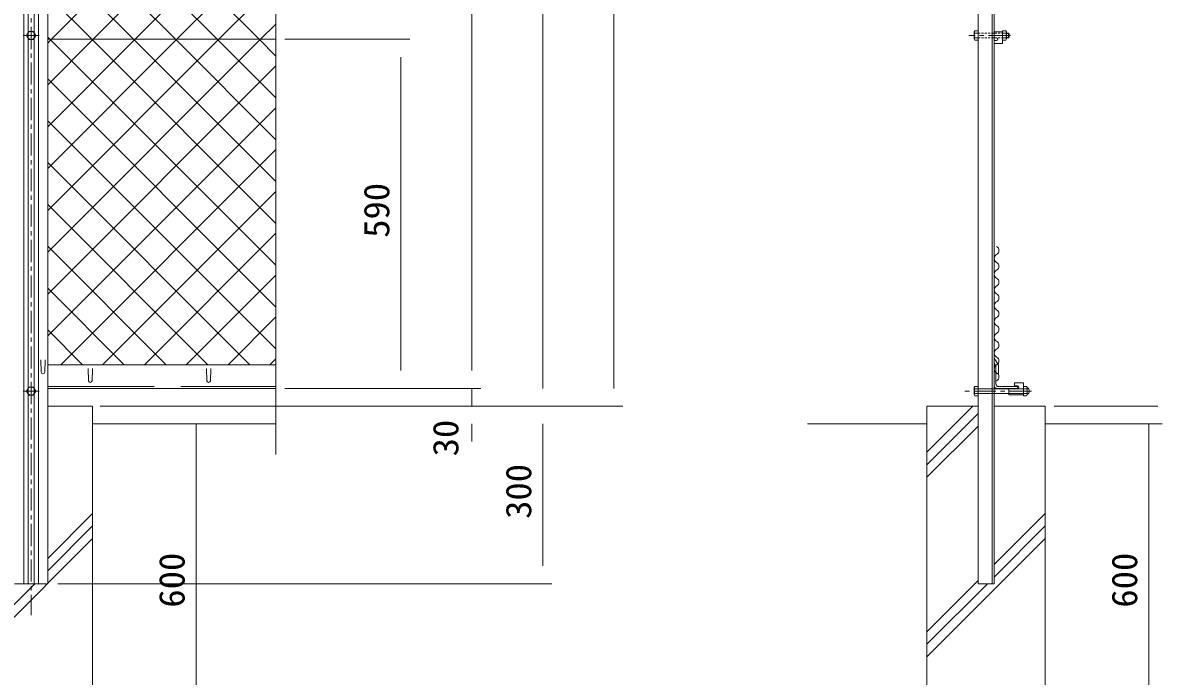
# Model space of a CAD drawing. Units: millimetres, scale not verified. Extents: x -4455 to 4455, y -3150 to 3150.
# Drawn here: x -1638 to 288, y -1008 to 97 of the extents above; entities that cross this region are included whole.
import ezdxf
from ezdxf.enums import TextEntityAlignment as Align

# ---------------------------------------------------------------- set-up
doc = ezdxf.new("R2010")
doc.units = ezdxf.units.MM
doc.header["$LTSCALE"] = 30
for name, pattern in [('DASHED', [7.5, 6, -1.5]), ('USER1', [2, 1.25, -0.25, 0.25, -0.25]), ('USER3', [0.1875, 0.125, -0.0625])]:
    doc.linetypes.add(name, pattern=pattern)
for name, color, linetype, lineweight in [('0-0_1部材', 3, 'Continuous', 18), ('0-1_5寸法', 1, 'Continuous', 18), ('0-5_4基礎', 4, 'Continuous', 18), ('0-7_GL', 7, 'Continuous', 9), ('0-8_中心線', 1, 'USER1', 18), ('0-9_8部品', 3, 'Continuous', 18), ('0-A_2網', 4, 'Continuous', 18), ('0-B_AMI', 3, 'Continuous', 18)]:
    doc.layers.add(name, color=color, linetype=linetype, lineweight=lineweight)
doc.styles.add('ＭＳ ゴシック', font='')
doc.styles.get('ＭＳ ゴシック').set_extended_font_data('MS Gothic')

msp = doc.modelspace()

# ---------------------------------------------------------------- linework, layer by layer
at = {"layer": '0-0_1部材'}
for p, q in [((-1636.67, 1702.39), (-1636.67, -851.32)), ((-1611.67, 1702.39), (-1611.67, -851.32)), ((-1629.17, 1680.89), (-1629.17, -851.32)), ((-1619.17, 1680.89), (-1619.17, -851.32)), ((-29.58, 81.03), (-28.47, 82.95)), ((-29.58, 69.19), (-29.58, 81.03)), ((-28.89, 79.11), (-23.18, 79.11)), ((-28.47, 82.95), (-23.18, 82.95)), ((-23.18, 67.27), (-23.18, 82.95)), ((4.16, 81.43), (4.16, 70.93)), ((4.16, 81.43), (18.36, 81.43)), ((18.36, 67.27), (18.36, 82.95)), ((18.36, 81.43), (18.36, 61.43)), ((24.08, 79.11), (18.36, 79.11)), ((24.76, 69.19), (24.76, 81.03)), ((24.76, 79.11), (28.32, 79.11)), ((24.76, 78.31), (28.72, 78.31)), ((28.32, 71.11), (28.32, 79.11)), ((-28.89, 71.11), (-23.18, 71.11)), ((4.16, 70.93), (8.11, 70.93)), ((4.16, 66.43), (8.11, 66.43)), ((4.16, 66.43), (4.16, 61.43)), ((4.16, 61.43), (18.36, 61.43)), ((24.08, 71.11), (18.36, 71.11)), ((23.65, 67.27), (18.36, 67.27)), ((24.76, 69.19), (23.65, 67.27)), ((24.76, 71.91), (28.72, 71.91)), ((24.76, 71.11), (28.32, 71.11)), ((-1607.92, -473.27), (-1607.17, -493.77)), ((-1600.42, -473.27), (-1601.17, -493.77)), ((-1527.92, -487.82), (-1527.17, -508.32)), ((-1520.42, -487.82), (-1521.17, -508.32)), ((-1327.92, -487.82), (-1327.17, -508.32)), ((-1320.42, -487.82), (-1321.17, -508.32))]:
    msp.add_line(p, q, dxfattribs=at)
at = {"layer": '0-0_1部材', "color": 7, "lineweight": 9}
for p, q in [((-1596.17, 1702.39), (-1596.17, -851.32)), ((-23.18, 1301.45), (-23.18, -851.32)), ((0.82, 1307.88), (0.82, -851.32)), ((3.82, 1308.68), (3.82, -851.32)), ((-1596.17, 68.68), (-1210.47, 68.68)), ((-1596.17, -481.32), (-1210.47, -481.32)), ((3.82, -470.24), (11.12, -482.2)), ((3.82, -476.32), (3.82, -516.32)), ((3.82, -477.92), (7.12, -483.32)), ((3.82, -516.32), (3.82, -481.32)), ((3.82, -481.32), (4.82, -481.32)), ((6.82, -513.32), (6.82, -483.32)), ((7.12, -496.32), (7.12, -483.32)), ((11.12, -496.32), (7.12, -496.32)), ((11.12, -496.32), (11.12, -482.2)), ((41.82, -518.32), (11.82, -518.32)), ((-1596.17, -521.32), (-1210.47, -521.32)), ((43.82, -521.32), (8.82, -521.32)), ((28.63, -521.59), (43.38, -521.59)), ((43.82, -521.32), (43.82, -520.32)), ((-1652.17, -851.32), (-1596.17, -851.32)), ((-23.18, -851.32), (3.82, -851.32))]:
    msp.add_line(p, q, dxfattribs=at)
at = {"layer": '0-0_1部材', "color": 4}
msp.add_line((-1210.47, 322.99), (-1210.47, -632.83), dxfattribs=at)
at = {"layer": '0-0_1部材', "color": 1, "linetype": 'USER1'}
msp.add_line((31.78, 75.11), (-39.05, 75.11), dxfattribs=at)
at = {"layer": '0-0_1部材', "color": 1, "linetype": 'DASHED'}
msp.add_line((-1596.17, -518.32), (-1210.47, -518.32), dxfattribs=at)
at = {"layer": '0-0_1部材'}
for points in [[(24.76, 81.03), (23.65, 82.95), (18.36, 82.95)], [(-29.58, 69.19), (-28.47, 67.27), (-23.18, 67.27)]]:
    msp.add_lwpolyline(points, dxfattribs=at)
for centre, radius, start, end in [((-26.55, 81.03), 3.03, 180, 219.3382), ((-17.58, 75.11), 12, 160.52878, 199.47122), ((21.73, 81.03), 3.03, 320.6618, 0), ((12.76, 75.11), 12, 340.52878, 19.47122), ((21.39, 75.11), 8, 330, 30), ((-26.55, 69.19), 3.03, 140.6618, 180), ((8.11, 68.68), 2.25, 270, 90), ((21.73, 69.19), 3.03, 0, 39.3382), ((-1604.17, -493.77), 3, 180, 0), ((-1524.17, -508.32), 3, 180, 0), ((-1324.17, -508.32), 3, 180, 0)]:
    msp.add_arc(centre, radius, start, end, dxfattribs=at)
at = {"layer": '0-0_1部材', "color": 7, "lineweight": 9}
for centre, radius, start, end in [((4.82, -483.32), 2, 0, 90), ((8.82, -516.32), 5, 180, 270), ((11.82, -513.32), 5, 180, 270), ((41.82, -520.32), 2, 0, 90)]:
    msp.add_arc(centre, radius, start, end, dxfattribs=at)
at = {"layer": '0-1_5寸法'}
for p, q in [((-638.9, 1624.68), (-638.9, -521.32)), ((-878.9, -491.32), (-878.9, 1218.68)), ((-758.9, 1218.68), (-758.9, -521.32)), ((-1195.47, 68.68), (-983.9, 68.68)), ((-1195.47, 68.68), (-983.9, 68.68)), ((-998.9, -491.32), (-998.9, 38.68)), ((-878.9, -491.32), (-878.9, -461.32)), ((-1195.47, -521.32), (-863.9, -521.32)), ((-1195.47, -521.32), (-863.9, -521.32)), ((-1195.47, -521.32), (-983.9, -521.32)), ((-878.9, -521.32), (-878.9, -551.32)), ((-1507.69, -551.32), (-743.9, -551.32)), ((-1507.69, -551.32), (-623.9, -551.32)), ((-1507.69, -551.32), (-743.9, -551.32)), ((-1505.22, -551.32), (-1330, -551.32)), ((-1195.47, -551.32), (-863.9, -551.32)), ((105.32, -551.32), (280.54, -551.32)), ((-1345, -581.32), (-1345, -1121.32)), ((-878.9, -581.32), (-878.9, -611.32)), ((-758.9, -581.32), (-758.9, -821.32)), ((265.54, -581.32), (265.54, -1121.32)), ((-1579.14, -851.32), (-743.9, -851.32))]:
    msp.add_line(p, q, dxfattribs=at)
at = {"layer": '0-5_4基礎', "color": 7, "lineweight": 9}
for p, q in [((-1596.17, -551.32), (-1520.22, -551.32)), ((-1520.22, -1151.32), (-1520.22, -551.32)), ((-109.68, -1151.32), (-109.68, -551.32)), ((-109.68, -551.32), (-23.18, -551.32)), ((3.82, -551.32), (90.32, -551.32)), ((90.32, -1151.32), (90.32, -551.32))]:
    msp.add_line(p, q, dxfattribs=at)
at = {"layer": '0-5_4基礎'}
for p, q in [((-109.68, -629.09), (-31.91, -551.32)), ((-109.68, -650.3), (-23.18, -563.8)), ((-109.68, -671.52), (-23.18, -585.02)), ((-1596.17, -808.5), (-1520.22, -732.55)), ((3.82, -819.05), (90.32, -732.55)), ((-1596.17, -829.71), (-1520.22, -753.76)), ((3.82, -840.26), (90.32, -753.76)), ((-1720.22, -974.98), (-1520.22, -774.98)), ((-109.68, -974.98), (90.32, -774.98)), ((-109.68, -932.55), (-23.18, -846.05)), ((-1720.22, -953.76), (-1617.78, -851.32)), ((-109.68, -953.76), (-7.23, -851.32))]:
    msp.add_line(p, q, dxfattribs=at)
at = {"layer": '0-7_GL'}
for p, q in [((-1520.22, -581.32), (-1210.47, -581.32)), ((-311.45, -581.32), (-109.68, -581.32)), ((288.14, -581.32), (90.32, -581.32))]:
    msp.add_line(p, q, dxfattribs=at)
at = {"layer": '0-8_中心線'}
msp.add_line((-1624.17, 1709.63), (-1624.17, -904.28), dxfattribs=at)
at = {"layer": '0-9_8部品', "linetype": 'USER3'}
for p, q in [((-23.18, 79.11), (18.36, 79.11)), ((-23.18, 71.11), (18.36, 71.11))]:
    msp.add_line(p, q, dxfattribs=at)
at = {"layer": '0-9_8部品', "color": 1, "linetype": 'USER1'}
for p, q in [((-1637.62, 75.11), (-1610.73, 75.11)), ((-1637.61, -525.77), (-1610.72, -525.77)), ((67.05, -525.77), (-45.57, -525.77))]:
    msp.add_line(p, q, dxfattribs=at)
at = {"layer": '0-9_8部品', "color": 7, "lineweight": 9}
for p, q in [((-29.58, -519.85), (-28.47, -517.93)), ((-29.58, -531.69), (-29.58, -519.85)), ((-28.47, -517.93), (-23.18, -517.93)), ((-23.18, -533.61), (-23.18, -517.93)), ((38.63, -517.09), (38.63, -512.09)), ((38.63, -512.09), (53.63, -512.09)), ((38.63, -517.09), (43.38, -517.09)), ((53.63, -532.09), (53.63, -512.09)), ((53.63, -517.93), (53.63, -533.61)), ((58.92, -517.93), (53.63, -517.93)), ((60.03, -519.85), (58.92, -517.93)), ((-28.89, -521.77), (-23.18, -521.77)), ((-28.89, -529.77), (-23.18, -529.77)), ((-1.08, -521.77), (53.63, -521.77)), ((3.82, -529.77), (58.53, -529.77)), ((28.63, -532.09), (28.63, -521.59)), ((28.63, -532.09), (53.63, -532.09)), ((59.34, -521.77), (53.63, -521.77)), ((59.34, -529.77), (53.63, -529.77)), ((58.92, -533.61), (53.63, -533.61))]:
    msp.add_line(p, q, dxfattribs=at)
at = {"layer": '0-9_8部品', "linetype": 'DASHED'}
for p, q in [((-23.18, -521.77), (3.82, -521.77)), ((-23.18, -529.77), (3.82, -529.77)), ((28.63, -530.09), (53.63, -530.09))]:
    msp.add_line(p, q, dxfattribs=at)
at = {"layer": '0-9_8部品'}
for points in [[(-1616.34, 75.11), (-1620.26, 81.9), (-1628.1, 81.9), (-1632.02, 75.11), (-1628.1, 68.32), (-1620.26, 68.32)], [(-1616.33, -525.77), (-1620.25, -532.56), (-1628.09, -532.56), (-1632.01, -525.77), (-1628.09, -518.98), (-1620.25, -518.98)]]:
    msp.add_lwpolyline(points, close=True, dxfattribs=at)
at = {"layer": '0-9_8部品', "color": 7, "lineweight": 9}
for points in [[(60.03, -519.85), (60.03, -531.69), (58.92, -533.61)], [(-29.58, -531.69), (-28.47, -533.61), (-23.18, -533.61)]]:
    msp.add_lwpolyline(points, dxfattribs=at)
at = {"layer": '0-9_8部品'}
for centre in [(-1624.18, 75.11), (-1624.17, -525.77)]:
    msp.add_circle(centre, 6.8, dxfattribs=at)
at = {"layer": '0-9_8部品', "color": 7, "lineweight": 9}
for centre, radius, start, end in [((-26.55, -519.85), 3.03, 180, 219.3382), ((43.38, -519.34), 2.25, 270, 90), ((57, -519.85), 3.03, 320.6618, 0), ((56.88, -525.77), 6.71, 298.05542, 61.94458), ((-17.58, -525.77), 12, 160.52878, 199.47122), ((-26.55, -531.69), 3.03, 140.6618, 180), ((48.03, -525.77), 12, 340.52878, 19.47122), ((57, -531.69), 3.03, 0, 39.3382)]:
    msp.add_arc(centre, radius, start, end, dxfattribs=at)
at = {"layer": '0-A_2網'}
for p, q in [((-1238.85, 68.68), (-1596.17, 426.01)), ((-1309.56, 68.68), (-1596.17, 355.3)), ((-1380.27, 68.68), (-1596.17, 284.59)), ((-1377.63, 68.68), (-1210.47, 235.84)), ((-1450.98, 68.68), (-1596.17, 213.88)), ((-1306.92, 68.68), (-1210.47, 165.13)), ((-1521.69, 68.68), (-1596.17, 143.17)), ((-1236.21, 68.68), (-1210.47, 94.42)), ((-1592.4, 68.68), (-1596.17, 72.45)), ((-1596.17, -149.86), (-1377.63, 68.68)), ((-1596.17, -220.57), (-1306.92, 68.68)), ((-1596.17, -291.28), (-1236.21, 68.68)), ((-1210.47, -313.25), (-1592.4, 68.68)), ((-1210.47, -242.54), (-1521.69, 68.68)), ((-1210.47, -171.83), (-1450.98, 68.68)), ((-1210.47, -101.12), (-1380.27, 68.68)), ((-1210.47, -30.4), (-1309.56, 68.68)), ((-1210.47, 40.31), (-1238.85, 68.68)), ((-1596.17, -361.99), (-1210.47, 23.71)), ((-1210.47, -383.96), (-1596.17, 1.74)), ((-1596.17, -432.71), (-1210.47, -47)), ((-1210.47, -454.67), (-1596.17, -68.97)), ((-1574.07, -481.32), (-1210.47, -117.71)), ((-1254.54, -481.32), (-1596.17, -139.68)), ((-1503.36, -481.32), (-1210.47, -188.43)), ((-1325.25, -481.32), (-1596.17, -210.39)), ((-1432.65, -481.32), (-1210.47, -259.14)), ((-1395.96, -481.32), (-1596.17, -281.1)), ((-1361.94, -481.32), (-1210.47, -329.85)), ((-1466.67, -481.32), (-1596.17, -351.81)), ((-1291.23, -481.32), (-1210.47, -400.56)), ((-1537.38, -481.32), (-1596.17, -422.52)), ((-1220.52, -481.32), (-1210.47, -471.27))]:
    msp.add_line(p, q, dxfattribs=at)
for points in [[(-1596.17, 62.27), (-1589.76, 68.68), (-1249.91, 408.54)], [(-1596.17, -8.44), (-1519.05, 68.68), (-1215.86, 371.87)], [(-1596.17, -79.15), (-1448.34, 68.68), (-1210.47, 306.55)]]:
    msp.add_lwpolyline(points, dxfattribs=at)
at = {"layer": '0-A_2網', "color": 3}
for centre, start, end in [((4.6, -288.31), 298.07249, 61.92751), ((11.71, -301.64), 118.07249, 241.92751)]:
    msp.add_arc(centre, 7.56, start, end, dxfattribs=at)
at = {"layer": '0-B_AMI'}
for centre, start, end in [((11.71, -328.31), 118.07249, 241.92751), ((4.6, -314.97), 298.07249, 61.92751), ((4.6, -341.64), 298.07249, 61.92751), ((11.71, -354.97), 118.07249, 241.92751), ((4.6, -368.31), 298.07249, 61.92751), ((11.71, -381.64), 118.07249, 241.92751), ((11.71, -408.31), 118.07249, 241.92751), ((4.6, -394.97), 298.07249, 61.92751), ((4.6, -421.64), 298.07249, 61.92751), ((11.71, -434.97), 118.07249, 241.92751), ((4.6, -448.31), 298.07249, 61.92751), ((11.71, -461.64), 118.07249, 241.92751), ((4.6, -474.97), 298.07249, 61.92751), ((11.71, -488.31), 118.07249, 241.92751), ((4.6, -501.64), 298.07249, 61.92751)]:
    msp.add_arc(centre, 7.56, start, end, dxfattribs=at)

# ---------------------------------------------------------------- texts
at = {"layer": '0-1_5寸法', "color": 3, "style": 'ＭＳ ゴシック', "width": 1.05}
for s, p in [('590', (-1005.57, -266.82)), ('30', (-888.75, -636.18)), ('300', (-765.57, -741.82)), ('600', (-1351.68, -891.82)), ('600', (258.87, -891.82))]:
    msp.add_text(s, height=43.33, rotation=90, dxfattribs=at).set_placement(p, align=Align.BOTTOM_LEFT)

doc.saveas('drawing.dxf')
